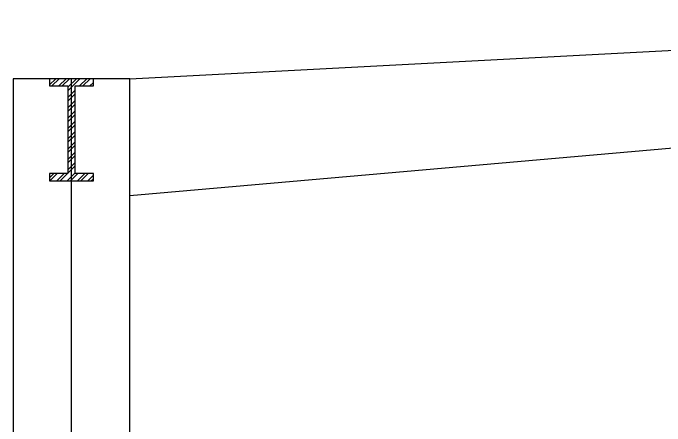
# Model space of a CAD drawing. Extents: x -1201378 to 2367219, y -619313 to 244905.
# Drawn here: x 1539012 to 1543476, y -274328 to -271498 of the extents above; entities that cross this region are included whole.
import ezdxf

# ---------------------------------------------------------------- set-up
doc = ezdxf.new("R2010")
doc.units = 0
doc.header["$LTSCALE"] = 1000
doc.linetypes.add('DOTE', pattern=[2.42, 2, -0.2, 0.02, -0.2])
for name, color, linetype in [('A-AXIS-DOTE', 14, 'DOTE'), ('A-LIN-V', 9, 'CONTINUOUS'), ('COLUMN', 9, 'CONTINUOUS'), ('建-墙-填充', 8, 'CONTINUOUS'), ('建-柱-钢', 9, 'CONTINUOUS')]:
    doc.layers.add(name, color=color, linetype=linetype)

# ---------------------------------------------------------------- blocks, each defined once
blk = doc.blocks.new('G$CBF9D2CED')
at = {"layer": '建-墙-填充'}
h = blk.add_hatch(dxfattribs=at)
h.set_pattern_fill('金属', color=256, scale=20, style=0)
h.set_pattern_definition([(45, (0, 0), (-35.3553, 35.3553), []), (45, (23.57, 0), (-35.3553, 35.3553), [])])
h.paths.add_polyline_path([(-150, 0), (-150, -50), (-25, -50), (-25, -650), (-150, -650), (-150, -700), (150, -700), (150, -650), (25, -650), (25, -50), (150, -50), (150, 0)])
at = {"layer": '建-柱-钢'}
for p, q in [((-150, 0), (-150, -50)), ((150, 0), (-150, 0)), ((150, -50), (150, 0)), ((-150, -50), (-25, -50)), ((-25, -50), (-25, -650)), ((25, -650), (25, -50)), ((25, -50), (150, -50)), ((-25, -650), (-150, -650)), ((-150, -650), (-150, -700)), ((150, -650), (25, -650)), ((150, -700), (150, -650)), ((-150, -700), (150, -700))]:
    blk.add_line(p, q, dxfattribs=at)

msp = doc.modelspace()

# ---------------------------------------------------------------- linework, layer by layer
at = {"layer": 'A-AXIS-DOTE', "ltscale": 2}
msp.add_line((1539411.7, -290271.6), (1539411.7, -271947.8), dxfattribs=at)
at = {"layer": 'A-LIN-V', "color": 2}
for p, q in [((1539811.7, -271947.8), (1548386.7, -271497.8)), ((1539811.7, -272747.8), (1548386.7, -271997.8))]:
    msp.add_line(p, q, dxfattribs=at)
at = {"layer": 'COLUMN'}
msp.add_lwpolyline([(1539011.7, -271947.8), (1539011.7, -287747.8), (1539811.7, -287747.8), (1539811.7, -271947.8)], close=True, dxfattribs=at)

# ---------------------------------------------------------------- block references
at = {"layer": 'A-LIN-V'}
msp.add_blockref('G$CBF9D2CED', (1539411.7, -271947.8), dxfattribs=at)

doc.saveas('drawing.dxf')
